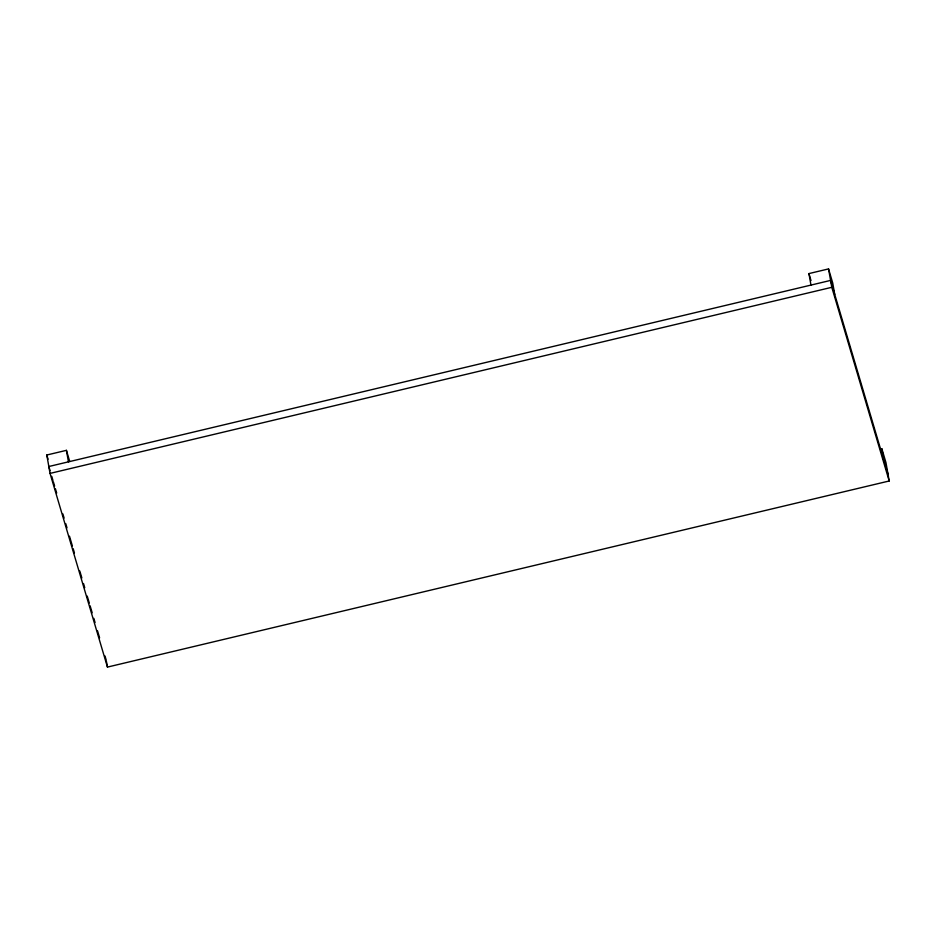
<?xml version="1.0" encoding="UTF-8"?>
<svg xmlns="http://www.w3.org/2000/svg" width="936" height="936" viewBox="0 0 936 936"><rect width="100%" height="100%" fill="white"/><g stroke="black" fill="none" stroke-linecap="round" stroke-linejoin="round"><path stroke-width="1.4" d="M883.83 460.091L881.806 448.601L885.959 462.595L889.2 480.987L107.453 667.087L50.041 473.405L46.8 455.013L66.421 450.345L69.732 461.542M810.962 285.082L808.938 273.581L828.547 268.913L832.701 282.918L834.725 294.407M50.041 473.405L831.8 287.305L828.547 268.913M887.983 474.084L830.583 280.414L48.824 466.514L50.076 470.703M831.8 287.305L889.2 480.987M808.938 273.581L811.009 280.589M46.8 455.013L48.04 459.213M51.726 476.307L52.978 480.507M53.387 481.9L54.627 486.076M55.446 488.861L56.687 493.038M62.876 513.923L64.116 518.099M65.766 523.669L67.006 527.845M69.486 536.199L72.376 545.945M73.195 548.73L74.435 552.907M79.794 571.007L81.865 577.968M83.515 583.537L84.755 587.714M87.223 596.068L89.294 603.03M90.113 605.814L92.184 612.776M93.834 618.345L95.062 622.522M97.543 630.876L99.602 637.837M104.984 655.984L106.236 660.184M106.47 661.565L107.453 667.087M66.421 450.345L68.445 461.834"/></g></svg>
